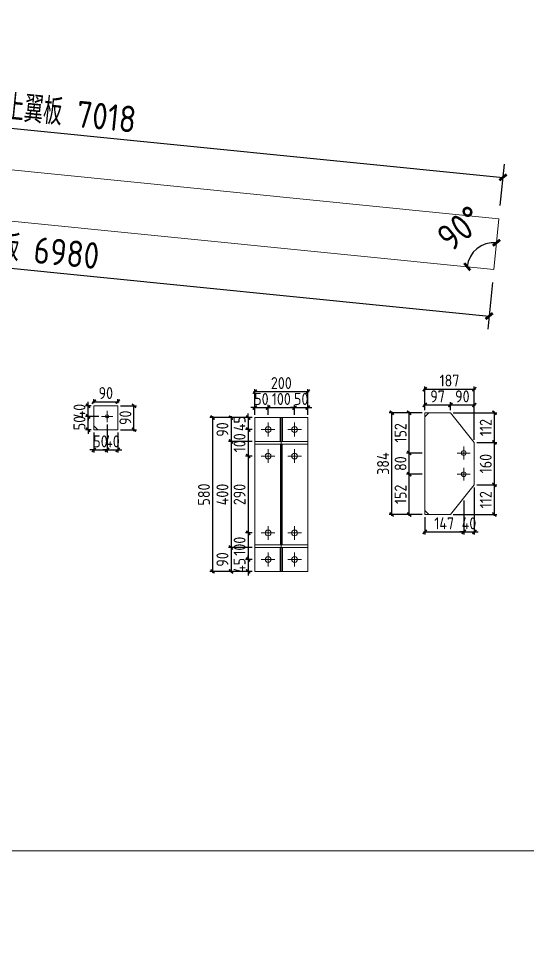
# Model space of a CAD drawing. Extents: x 485428 to 797698, y 56414 to 211814.
# Drawn here: x 723494 to 727328, y 101789 to 108889 of the extents above; entities that cross this region are included whole.
import ezdxf

# ---------------------------------------------------------------- set-up
doc = ezdxf.new("R2010")
doc.units = 0
doc.header["$LTSCALE"] = 1000
doc.header["$MEASUREMENT"] = 0
doc.styles.get("Standard").update_dxf_attribs({"font": 'gbenor.shx', "bigfont": 'gbcbig.shx'})
doc.dimstyles.get("Standard").update_dxf_attribs({"dimscale": 100, "dimtxt": 2, "dimasz": 0.4, "dimexe": 0.5, "dimexo": 1, "dimgap": 0.5, "dimtad": 1, "dimdec": 0, "dimzin": 0, "dimdsep": 46, "dimtxsty": 'Standard', "dimblk": 'ARCHTICK', "dimcen": 0.09, "dimadec": 0, "dimazin": 0, "dimtfac": 1, "dimtdec": 0, "dimtix": 1, "dimtmove": 2, "dimatfit": 3, "dimfxl": 1, "dimtolj": 1, "dimtzin": 0, "dimarcsym": 0})

# ---------------------------------------------------------------- blocks, each defined once
blk = doc.blocks.new('_ArchTick')
at = {"color": 0, "linetype": 'ByBlock', "const_width": 0.4}
blk.add_lwpolyline([(-0.5, -0.5), (0.5, 0.5)], dxfattribs=at)
blk = doc.blocks.new('*D1896')
at = {"color": 0, "lineweight": -2}
blk.add_arc((720093.6, 107697.9), 194.9, 354.28941, 84.28941, dxfattribs=at)
at = {"layer": 'Defpoints', "color": 0}
for p in [(720131.8, 108080), (720271.3, 107778), (720093.6, 107697.9), (720131.8, 107694), (727076.8, 106999.5)]:
    blk.add_point(p, dxfattribs=at)
at = {"color": 0, "lineweight": -2, "xscale": 50, "yscale": 50, "zscale": 50}
for p, rotation in [((720113, 107891.8), 174.2894068625042), ((720287.6, 107678.5), 264.2894068624992)]:
    blk.add_blockref('_ArchTick', p, dxfattribs=dict(at, rotation=rotation))
at = {"color": 0, "lineweight": 15, "insert": (720399.3, 107947.9), "char_height": 200, "attachment_point": 5, "rotation": 309.28941}
blk.add_mtext('\\A1;90°', dxfattribs=at)
blk = doc.blocks.new('*D1897')
at = {"color": 3, "lineweight": -2}
for p, q in [((720141.8, 108179.5), (720173, 108491.3)), ((720163, 108391.8), (727146.2, 107693.5)), ((727125, 107481.1), (727156.1, 107793))]:
    blk.add_line(p, q, dxfattribs=at)
at = {"layer": 'Defpoints', "color": 0}
for p in [(720131.8, 108080), (727146.2, 107693.5), (727115, 107381.6)]:
    blk.add_point(p, dxfattribs=at)
at = {"color": 3, "lineweight": -2, "xscale": 50, "yscale": 50, "zscale": 50}
for p, rotation in [((720163, 108391.8), 174.2894068625007), ((727146.2, 107693.5), 354.2894068625007)]:
    blk.add_blockref('_ArchTick', p, dxfattribs=dict(at, rotation=rotation))
at = {"color": 0, "lineweight": 15, "insert": (723670.2, 108198.5), "char_height": 200, "attachment_point": 5, "rotation": 354.28941}
blk.add_mtext('\\A1;腹板、上翼板 7018', dxfattribs=at)
blk = doc.blocks.new('*D1899')
at = {"color": 3, "lineweight": -2}
for p, q in [((720121.9, 107594.5), (720086.6, 107241.9)), ((720096.5, 107341.4), (727041.5, 106646.9)), ((727066.8, 106900), (727031.6, 106547.4))]:
    blk.add_line(p, q, dxfattribs=at)
at = {"layer": 'Defpoints', "color": 0}
for p in [(720131.8, 107694), (727076.8, 106999.5), (727041.5, 106646.9)]:
    blk.add_point(p, dxfattribs=at)
at = {"color": 3, "lineweight": -2, "xscale": 50, "yscale": 50, "zscale": 50}
for p, rotation in [((720096.5, 107341.4), 174.2894068624241), ((727041.5, 106646.9), 354.2894068624241)]:
    blk.add_blockref('_ArchTick', p, dxfattribs=dict(at, rotation=rotation))
at = {"color": 0, "lineweight": 15, "insert": (723584.6, 107150), "char_height": 200, "attachment_point": 5, "rotation": 354.28941}
blk.add_mtext('\\A1;下翼板 6980', dxfattribs=at)
blk = doc.blocks.new('*D1867')
at = {"color": 3, "lineweight": -2}
for p, q in [((724159.8, 105828.3), (724159.8, 105617.3)), ((724059.8, 105770.3), (724059.8, 105617.3)), ((724059.8, 105637.3), (724029.8, 105637.3)), ((724059.8, 105637.3), (724159.8, 105637.3)), ((724159.8, 105637.3), (724189.8, 105637.3))]:
    blk.add_line(p, q, dxfattribs=at)
at = {"layer": 'Defpoints', "color": 0}
for p in [(724159.8, 105848.3), (724059.8, 105790.3), (724159.8, 105637.3)]:
    blk.add_point(p, dxfattribs=at)
at = {"color": 3, "lineweight": -2, "xscale": 30, "yscale": 30, "zscale": 30}
blk.add_blockref('_ArchTick', (724059.8, 105637.3), dxfattribs=at)
at = {"color": 3, "lineweight": -2, "xscale": 30, "yscale": 30, "zscale": 30, "rotation": 180}
blk.add_blockref('_ArchTick', (724159.8, 105637.3), dxfattribs=at)
at = {"color": 0, "lineweight": 15, "insert": (724109.8, 105702.3), "char_height": 90, "attachment_point": 5}
blk.add_mtext('\\A1;50', dxfattribs=at)
blk = doc.blocks.new('*D1868')
at = {"color": 3, "lineweight": -2}
for p, q in [((724159.8, 105828.3), (724159.8, 105617.3)), ((724239.8, 105770.3), (724239.8, 105617.3)), ((724159.8, 105637.3), (724129.8, 105637.3)), ((724159.8, 105637.3), (724239.8, 105637.3)), ((724239.8, 105637.3), (724269.8, 105637.3))]:
    blk.add_line(p, q, dxfattribs=at)
at = {"layer": 'Defpoints', "color": 0}
for p in [(724159.8, 105848.3), (724239.8, 105790.3), (724239.8, 105637.3)]:
    blk.add_point(p, dxfattribs=at)
at = {"color": 3, "lineweight": -2, "xscale": 30, "yscale": 30, "zscale": 30}
blk.add_blockref('_ArchTick', (724159.8, 105637.3), dxfattribs=at)
at = {"color": 3, "lineweight": -2, "xscale": 30, "yscale": 30, "zscale": 30, "rotation": 180}
blk.add_blockref('_ArchTick', (724239.8, 105637.3), dxfattribs=at)
at = {"color": 0, "lineweight": 15, "insert": (724199.8, 105702.3), "char_height": 90, "attachment_point": 5}
blk.add_mtext('\\A1;40', dxfattribs=at)
blk = doc.blocks.new('*D1869')
at = {"color": 3, "lineweight": -2}
for p, q in [((724097.8, 105890.3), (723996, 105890.3)), ((724016, 105890.3), (724016, 105920.3)), ((724016, 105790.3), (724016, 105890.3)), ((724039.8, 105790.3), (723996, 105790.3)), ((724016, 105790.3), (724016, 105760.3))]:
    blk.add_line(p, q, dxfattribs=at)
at = {"layer": 'Defpoints', "color": 0}
for p in [(724016, 105890.3), (724117.8, 105890.3), (724059.8, 105790.3)]:
    blk.add_point(p, dxfattribs=at)
at = {"color": 3, "lineweight": -2, "xscale": 30, "yscale": 30, "zscale": 30}
for p, rotation in [((724016, 105890.3), 270), ((724016, 105790.3), 90)]:
    blk.add_blockref('_ArchTick', p, dxfattribs=dict(at, rotation=rotation))
at = {"color": 0, "lineweight": 15, "insert": (723951, 105840.3), "char_height": 90, "attachment_point": 5, "rotation": 90}
blk.add_mtext('\\A1;50', dxfattribs=at)
blk = doc.blocks.new('*D1870')
at = {"color": 3, "lineweight": -2}
for p, q in [((724039.8, 105970.3), (723996, 105970.3)), ((724016, 105970.3), (724016, 106000.3)), ((724016, 105890.3), (724016, 105970.3)), ((724097.8, 105890.3), (723996, 105890.3)), ((724016, 105890.3), (724016, 105860.3))]:
    blk.add_line(p, q, dxfattribs=at)
at = {"layer": 'Defpoints', "color": 0}
for p in [(724016, 105970.3), (724059.8, 105970.3), (724117.8, 105890.3)]:
    blk.add_point(p, dxfattribs=at)
at = {"color": 3, "lineweight": -2, "xscale": 30, "yscale": 30, "zscale": 30}
for p, rotation in [((724016, 105970.3), 270), ((724016, 105890.3), 90)]:
    blk.add_blockref('_ArchTick', p, dxfattribs=dict(at, rotation=rotation))
at = {"color": 0, "lineweight": 15, "insert": (723951, 105930.3), "char_height": 90, "attachment_point": 5, "rotation": 90}
blk.add_mtext('\\A1;40', dxfattribs=at)
blk = doc.blocks.new('*D1871')
at = {"color": 3, "lineweight": -2}
for p, q in [((724059.8, 105990.3), (724059.8, 106021.5)), ((724239.8, 105990.3), (724239.8, 106021.5)), ((724049.8, 106001.5), (724249.8, 106001.5))]:
    blk.add_line(p, q, dxfattribs=at)
at = {"layer": 'Defpoints', "color": 0}
for p in [(724059.8, 105970.3), (724239.8, 106001.5), (724239.8, 105970.3)]:
    blk.add_point(p, dxfattribs=at)
at = {"color": 3, "lineweight": -2, "xscale": 30, "yscale": 30, "zscale": 30, "rotation": 180}
blk.add_blockref('_ArchTick', (724059.8, 106001.5), dxfattribs=at)
at = {"color": 3, "lineweight": -2, "xscale": 30, "yscale": 30, "zscale": 30}
blk.add_blockref('_ArchTick', (724239.8, 106001.5), dxfattribs=at)
at = {"color": 0, "lineweight": 15, "insert": (724149.8, 106066.5), "char_height": 90, "attachment_point": 5}
blk.add_mtext('\\A1;90', dxfattribs=at)
blk = doc.blocks.new('*D1872')
at = {"color": 3, "lineweight": -2}
for p, q in [((724259.8, 105970.3), (724382.5, 105970.3)), ((724362.5, 105780.3), (724362.5, 105980.3)), ((724259.8, 105790.3), (724382.5, 105790.3))]:
    blk.add_line(p, q, dxfattribs=at)
at = {"layer": 'Defpoints', "color": 0}
for p in [(724239.8, 105970.3), (724362.5, 105970.3), (724239.8, 105790.3)]:
    blk.add_point(p, dxfattribs=at)
at = {"color": 3, "lineweight": -2, "xscale": 30, "yscale": 30, "zscale": 30}
for p, rotation in [((724362.5, 105970.3), 90), ((724362.5, 105790.3), 270)]:
    blk.add_blockref('_ArchTick', p, dxfattribs=dict(at, rotation=rotation))
at = {"color": 0, "lineweight": 15, "insert": (724297.5, 105880.3), "char_height": 90, "attachment_point": 5, "rotation": 90}
blk.add_mtext('\\A1;90', dxfattribs=at)
blk = doc.blocks.new('*D1873')
at = {"color": 3, "lineweight": -2}
for p, q in [((725273.9, 105956.9), (725243.9, 105956.9)), ((725273.9, 105901.4), (725273.9, 105976.9)), ((725273.9, 105956.9), (725373.9, 105956.9)), ((725373.9, 105901.4), (725373.9, 105976.9)), ((725373.9, 105956.9), (725403.9, 105956.9))]:
    blk.add_line(p, q, dxfattribs=at)
at = {"layer": 'Defpoints', "color": 0}
for p in [(725373.9, 105956.9), (725273.9, 105881.4), (725373.9, 105881.4)]:
    blk.add_point(p, dxfattribs=at)
at = {"color": 3, "lineweight": -2, "xscale": 30, "yscale": 30, "zscale": 30}
blk.add_blockref('_ArchTick', (725273.9, 105956.9), dxfattribs=at)
at = {"color": 3, "lineweight": -2, "xscale": 30, "yscale": 30, "zscale": 30, "rotation": 180}
blk.add_blockref('_ArchTick', (725373.9, 105956.9), dxfattribs=at)
at = {"color": 0, "lineweight": 15, "insert": (725323.9, 106021.9), "char_height": 90, "attachment_point": 5}
blk.add_mtext('\\A1;50', dxfattribs=at)
blk = doc.blocks.new('*D1839')
at = {"color": 3, "lineweight": -2}
for p, q in [((725363.9, 105956.9), (725583.9, 105956.9)), ((725373.9, 105901.4), (725373.9, 105976.9)), ((725573.9, 105901.4), (725573.9, 105976.9))]:
    blk.add_line(p, q, dxfattribs=at)
at = {"layer": 'Defpoints', "color": 0}
for p in [(725573.9, 105956.9), (725373.9, 105881.4), (725573.9, 105881.4)]:
    blk.add_point(p, dxfattribs=at)
at = {"color": 3, "lineweight": -2, "xscale": 30, "yscale": 30, "zscale": 30, "rotation": 180}
blk.add_blockref('_ArchTick', (725373.9, 105956.9), dxfattribs=at)
at = {"color": 3, "lineweight": -2, "xscale": 30, "yscale": 30, "zscale": 30}
blk.add_blockref('_ArchTick', (725573.9, 105956.9), dxfattribs=at)
at = {"color": 0, "lineweight": 15, "insert": (725473.9, 106021.9), "char_height": 90, "attachment_point": 5}
blk.add_mtext('\\A1;100', dxfattribs=at)
blk = doc.blocks.new('*D1874')
at = {"color": 3, "lineweight": -2}
for p, q in [((725573.9, 105956.9), (725543.9, 105956.9)), ((725573.9, 105901.4), (725573.9, 105976.9)), ((725573.9, 105956.9), (725673.9, 105956.9)), ((725673.9, 105901.4), (725673.9, 105976.9)), ((725673.9, 105956.9), (725703.9, 105956.9))]:
    blk.add_line(p, q, dxfattribs=at)
at = {"layer": 'Defpoints', "color": 0}
for p in [(725673.9, 105956.9), (725573.9, 105881.4), (725673.9, 105881.4)]:
    blk.add_point(p, dxfattribs=at)
at = {"color": 3, "lineweight": -2, "xscale": 30, "yscale": 30, "zscale": 30}
blk.add_blockref('_ArchTick', (725573.9, 105956.9), dxfattribs=at)
at = {"color": 3, "lineweight": -2, "xscale": 30, "yscale": 30, "zscale": 30, "rotation": 180}
blk.add_blockref('_ArchTick', (725673.9, 105956.9), dxfattribs=at)
at = {"color": 0, "lineweight": 15, "insert": (725623.9, 106021.9), "char_height": 90, "attachment_point": 5}
blk.add_mtext('\\A1;50', dxfattribs=at)
blk = doc.blocks.new('*D1840')
at = {"color": 3, "lineweight": -2}
for p, q in [((725253.9, 105881.4), (725204, 105881.4)), ((725224, 105881.4), (725224, 105911.4)), ((725224, 105881.4), (725224, 105791.4)), ((725253.9, 105791.4), (725204, 105791.4)), ((725224, 105791.4), (725224, 105761.4))]:
    blk.add_line(p, q, dxfattribs=at)
at = {"layer": 'Defpoints', "color": 0}
for p in [(725273.9, 105881.4), (725224, 105791.4), (725273.9, 105791.4)]:
    blk.add_point(p, dxfattribs=at)
at = {"color": 3, "lineweight": -2, "xscale": 30, "yscale": 30, "zscale": 30}
for p, rotation in [((725224, 105881.4), 270), ((725224, 105791.4), 90)]:
    blk.add_blockref('_ArchTick', p, dxfattribs=dict(at, rotation=rotation))
at = {"color": 0, "lineweight": 15, "insert": (725159, 105836.4), "char_height": 90, "attachment_point": 5, "rotation": 90}
blk.add_mtext('\\A1;45', dxfattribs=at)
blk = doc.blocks.new('*D1841')
at = {"color": 3, "lineweight": -2}
for p, q in [((725224, 105801.4), (725224, 105581.4)), ((725253.9, 105791.4), (725204, 105791.4)), ((725253.9, 105591.4), (725204, 105591.4))]:
    blk.add_line(p, q, dxfattribs=at)
at = {"layer": 'Defpoints', "color": 0}
for p in [(725273.9, 105791.4), (725224, 105591.4), (725273.9, 105591.4)]:
    blk.add_point(p, dxfattribs=at)
at = {"color": 3, "lineweight": -2, "xscale": 30, "yscale": 30, "zscale": 30}
for p, rotation in [((725224, 105791.4), 90), ((725224, 105591.4), 270)]:
    blk.add_blockref('_ArchTick', p, dxfattribs=dict(at, rotation=rotation))
at = {"color": 0, "lineweight": 15, "insert": (725159, 105691.4), "char_height": 90, "attachment_point": 5, "rotation": 90}
blk.add_mtext('\\A1;100', dxfattribs=at)
blk = doc.blocks.new('*D1842')
at = {"color": 3, "lineweight": -2}
for p, q in [((725253.9, 105591.4), (725204, 105591.4)), ((725224, 105601.4), (725224, 105001.4)), ((725253.9, 105011.4), (725204, 105011.4))]:
    blk.add_line(p, q, dxfattribs=at)
at = {"layer": 'Defpoints', "color": 0}
for p in [(725273.9, 105591.4), (725224, 105011.4), (725273.9, 105011.4)]:
    blk.add_point(p, dxfattribs=at)
at = {"color": 3, "lineweight": -2, "xscale": 30, "yscale": 30, "zscale": 30}
for p, rotation in [((725224, 105591.4), 90), ((725224, 105011.4), 270)]:
    blk.add_blockref('_ArchTick', p, dxfattribs=dict(at, rotation=rotation))
at = {"color": 0, "lineweight": 15, "insert": (725159, 105301.4), "char_height": 90, "attachment_point": 5, "rotation": 90}
blk.add_mtext('\\A1;290', dxfattribs=at)
blk = doc.blocks.new('*D1843')
at = {"color": 3, "lineweight": -2}
for p, q in [((725224, 105021.4), (725224, 104801.4)), ((725253.9, 105011.4), (725204, 105011.4)), ((725253.9, 104811.4), (725204, 104811.4))]:
    blk.add_line(p, q, dxfattribs=at)
at = {"layer": 'Defpoints', "color": 0}
for p in [(725273.9, 105011.4), (725224, 104811.4), (725273.9, 104811.4)]:
    blk.add_point(p, dxfattribs=at)
at = {"color": 3, "lineweight": -2, "xscale": 30, "yscale": 30, "zscale": 30}
for p, rotation in [((725224, 105011.4), 90), ((725224, 104811.4), 270)]:
    blk.add_blockref('_ArchTick', p, dxfattribs=dict(at, rotation=rotation))
at = {"color": 0, "lineweight": 15, "insert": (725159, 104911.4), "char_height": 90, "attachment_point": 5, "rotation": 90}
blk.add_mtext('\\A1;100', dxfattribs=at)
blk = doc.blocks.new('*D1844')
at = {"color": 3, "lineweight": -2}
for p, q in [((725253.9, 104811.4), (725204, 104811.4)), ((725224, 104811.4), (725224, 104841.4)), ((725224, 104811.4), (725224, 104721.4)), ((725253.9, 104721.4), (725204, 104721.4)), ((725224, 104721.4), (725224, 104691.4))]:
    blk.add_line(p, q, dxfattribs=at)
at = {"layer": 'Defpoints', "color": 0}
for p in [(725273.9, 104811.4), (725224, 104721.4), (725273.9, 104721.4)]:
    blk.add_point(p, dxfattribs=at)
at = {"color": 3, "lineweight": -2, "xscale": 30, "yscale": 30, "zscale": 30}
for p, rotation in [((725224, 104811.4), 270), ((725224, 104721.4), 90)]:
    blk.add_blockref('_ArchTick', p, dxfattribs=dict(at, rotation=rotation))
at = {"color": 0, "lineweight": 15, "insert": (725159, 104766.4), "char_height": 90, "attachment_point": 5, "rotation": 90}
blk.add_mtext('\\A1;45', dxfattribs=at)
blk = doc.blocks.new('*D1875')
at = {"color": 3, "lineweight": -2}
for p, q in [((725253.9, 105881.4), (725074.5, 105881.4)), ((725094.5, 105891.4), (725094.5, 105691.4)), ((725253.9, 105701.4), (725074.5, 105701.4))]:
    blk.add_line(p, q, dxfattribs=at)
at = {"layer": 'Defpoints', "color": 0}
for p in [(725273.9, 105881.4), (725094.5, 105701.4), (725273.9, 105701.4)]:
    blk.add_point(p, dxfattribs=at)
at = {"color": 3, "lineweight": -2, "xscale": 30, "yscale": 30, "zscale": 30}
for p, rotation in [((725094.5, 105881.4), 90), ((725094.5, 105701.4), 270)]:
    blk.add_blockref('_ArchTick', p, dxfattribs=dict(at, rotation=rotation))
at = {"color": 0, "lineweight": 15, "insert": (725029.5, 105791.4), "char_height": 90, "attachment_point": 5, "rotation": 90}
blk.add_mtext('\\A1;90', dxfattribs=at)
blk = doc.blocks.new('*D1876')
at = {"color": 3, "lineweight": -2}
for p, q in [((725253.9, 105701.4), (725074.5, 105701.4)), ((725094.5, 105711.4), (725094.5, 104891.4)), ((725253.9, 104901.4), (725074.5, 104901.4))]:
    blk.add_line(p, q, dxfattribs=at)
at = {"layer": 'Defpoints', "color": 0}
for p in [(725273.9, 105701.4), (725094.5, 104901.4), (725273.9, 104901.4)]:
    blk.add_point(p, dxfattribs=at)
at = {"color": 3, "lineweight": -2, "xscale": 30, "yscale": 30, "zscale": 30}
for p, rotation in [((725094.5, 105701.4), 90), ((725094.5, 104901.4), 270)]:
    blk.add_blockref('_ArchTick', p, dxfattribs=dict(at, rotation=rotation))
at = {"color": 0, "lineweight": 15, "insert": (725029.5, 105301.4), "char_height": 90, "attachment_point": 5, "rotation": 90}
blk.add_mtext('\\A1;400', dxfattribs=at)
blk = doc.blocks.new('*D1877')
at = {"color": 3, "lineweight": -2}
for p, q in [((725253.9, 104901.4), (725074.5, 104901.4)), ((725094.5, 104911.4), (725094.5, 104711.4)), ((725253.9, 104721.4), (725074.5, 104721.4))]:
    blk.add_line(p, q, dxfattribs=at)
at = {"layer": 'Defpoints', "color": 0}
for p in [(725273.9, 104901.4), (725094.5, 104721.4), (725273.9, 104721.4)]:
    blk.add_point(p, dxfattribs=at)
at = {"color": 3, "lineweight": -2, "xscale": 30, "yscale": 30, "zscale": 30}
for p, rotation in [((725094.5, 104901.4), 90), ((725094.5, 104721.4), 270)]:
    blk.add_blockref('_ArchTick', p, dxfattribs=dict(at, rotation=rotation))
at = {"color": 0, "lineweight": 15, "insert": (725029.5, 104811.4), "char_height": 90, "attachment_point": 5, "rotation": 90}
blk.add_mtext('\\A1;90', dxfattribs=at)
blk = doc.blocks.new('*D1878')
at = {"color": 3, "lineweight": -2}
for p, q in [((725253.9, 105881.4), (724935.3, 105881.4)), ((724955.3, 105891.4), (724955.3, 104711.4)), ((725253.9, 104721.4), (724935.3, 104721.4))]:
    blk.add_line(p, q, dxfattribs=at)
at = {"layer": 'Defpoints', "color": 0}
for p in [(725273.9, 105881.4), (724955.3, 104721.4), (725273.9, 104721.4)]:
    blk.add_point(p, dxfattribs=at)
at = {"color": 3, "lineweight": -2, "xscale": 30, "yscale": 30, "zscale": 30}
for p, rotation in [((724955.3, 105881.4), 90), ((724955.3, 104721.4), 270)]:
    blk.add_blockref('_ArchTick', p, dxfattribs=dict(at, rotation=rotation))
at = {"color": 0, "lineweight": 15, "insert": (724890.3, 105301.4), "char_height": 90, "attachment_point": 5, "rotation": 90}
blk.add_mtext('\\A1;580', dxfattribs=at)
blk = doc.blocks.new('*D1879')
at = {"color": 3, "lineweight": -2}
for p, q in [((725273.9, 105901.4), (725273.9, 106097)), ((725673.9, 105901.4), (725673.9, 106097)), ((725683.9, 106077), (725263.9, 106077))]:
    blk.add_line(p, q, dxfattribs=at)
at = {"layer": 'Defpoints', "color": 0}
for p in [(725273.9, 106077), (725273.9, 105881.4), (725673.9, 105881.4)]:
    blk.add_point(p, dxfattribs=at)
at = {"color": 3, "lineweight": -2, "xscale": 30, "yscale": 30, "zscale": 30, "rotation": 180}
blk.add_blockref('_ArchTick', (725273.9, 106077), dxfattribs=at)
at = {"color": 3, "lineweight": -2, "xscale": 30, "yscale": 30, "zscale": 30}
blk.add_blockref('_ArchTick', (725673.9, 106077), dxfattribs=at)
at = {"color": 0, "lineweight": 15, "insert": (725473.9, 106142), "char_height": 90, "attachment_point": 5}
blk.add_mtext('\\A1;200', dxfattribs=at)
blk = doc.blocks.new('*D1880')
at = {"color": 3, "lineweight": -2}
for p, q in [((726535.5, 105454.4), (726418.2, 105454.4)), ((726438.2, 105140.4), (726438.2, 105464.4)), ((726535.5, 105150.4), (726418.2, 105150.4))]:
    blk.add_line(p, q, dxfattribs=at)
at = {"layer": 'Defpoints', "color": 0}
for p in [(726438.2, 105454.4), (726555.5, 105454.4), (726555.5, 105150.4)]:
    blk.add_point(p, dxfattribs=at)
at = {"color": 3, "lineweight": -2, "xscale": 30, "yscale": 30, "zscale": 30}
for p, rotation in [((726438.2, 105454.4), 90), ((726438.2, 105150.4), 270)]:
    blk.add_blockref('_ArchTick', p, dxfattribs=dict(at, rotation=rotation))
at = {"color": 0, "lineweight": 15, "insert": (726373.2, 105302.4), "char_height": 90, "attachment_point": 5, "rotation": 90}
blk.add_mtext('\\A1;152', dxfattribs=at)
blk = doc.blocks.new('*D1845')
at = {"color": 3, "lineweight": -2}
for p, q in [((726535.5, 105614.4), (726418.2, 105614.4)), ((726438.2, 105444.4), (726438.2, 105624.4)), ((726535.5, 105454.4), (726418.2, 105454.4))]:
    blk.add_line(p, q, dxfattribs=at)
at = {"layer": 'Defpoints', "color": 0}
for p in [(726438.2, 105614.4), (726555.5, 105614.4), (726555.5, 105454.4)]:
    blk.add_point(p, dxfattribs=at)
at = {"color": 3, "lineweight": -2, "xscale": 30, "yscale": 30, "zscale": 30}
for p, rotation in [((726438.2, 105614.4), 90), ((726438.2, 105454.4), 270)]:
    blk.add_blockref('_ArchTick', p, dxfattribs=dict(at, rotation=rotation))
at = {"color": 0, "lineweight": 15, "insert": (726373.2, 105534.4), "char_height": 90, "attachment_point": 5, "rotation": 90}
blk.add_mtext('\\A1;80', dxfattribs=at)
blk = doc.blocks.new('*D1881')
at = {"color": 3, "lineweight": -2}
for p, q in [((726535.5, 105918.4), (726418.2, 105918.4)), ((726438.2, 105604.4), (726438.2, 105928.4)), ((726535.5, 105614.4), (726418.2, 105614.4))]:
    blk.add_line(p, q, dxfattribs=at)
at = {"layer": 'Defpoints', "color": 0}
for p in [(726438.2, 105918.4), (726555.5, 105918.4), (726555.5, 105614.4)]:
    blk.add_point(p, dxfattribs=at)
at = {"color": 3, "lineweight": -2, "xscale": 30, "yscale": 30, "zscale": 30}
for p, rotation in [((726438.2, 105918.4), 90), ((726438.2, 105614.4), 270)]:
    blk.add_blockref('_ArchTick', p, dxfattribs=dict(at, rotation=rotation))
at = {"color": 0, "lineweight": 15, "insert": (726373.2, 105766.4), "char_height": 90, "attachment_point": 5, "rotation": 90}
blk.add_mtext('\\A1;152', dxfattribs=at)
blk = doc.blocks.new('*D1882')
at = {"color": 3, "lineweight": -2}
for p, q in [((726545.5, 105976.8), (726759.5, 105976.8)), ((726555.5, 105938.4), (726555.5, 105996.8)), ((726749.5, 105938.4), (726749.5, 105996.8))]:
    blk.add_line(p, q, dxfattribs=at)
at = {"layer": 'Defpoints', "color": 0}
for p in [(726749.5, 105976.8), (726555.5, 105918.4), (726749.5, 105918.4)]:
    blk.add_point(p, dxfattribs=at)
at = {"color": 3, "lineweight": -2, "xscale": 30, "yscale": 30, "zscale": 30, "rotation": 180}
blk.add_blockref('_ArchTick', (726555.5, 105976.8), dxfattribs=at)
at = {"color": 3, "lineweight": -2, "xscale": 30, "yscale": 30, "zscale": 30}
blk.add_blockref('_ArchTick', (726749.5, 105976.8), dxfattribs=at)
at = {"color": 0, "lineweight": 15, "insert": (726652.5, 106041.8), "char_height": 90, "attachment_point": 5}
blk.add_mtext('\\A1;97', dxfattribs=at)
blk = doc.blocks.new('*D1883')
at = {"color": 3, "lineweight": -2}
for p, q in [((726739.5, 105976.8), (726939.5, 105976.8)), ((726749.5, 105938.4), (726749.5, 105996.8)), ((726929.5, 105714.4), (726929.5, 105996.8))]:
    blk.add_line(p, q, dxfattribs=at)
at = {"layer": 'Defpoints', "color": 0}
for p in [(726929.5, 105976.8), (726749.5, 105918.4), (726929.5, 105694.4)]:
    blk.add_point(p, dxfattribs=at)
at = {"color": 3, "lineweight": -2, "xscale": 30, "yscale": 30, "zscale": 30, "rotation": 180}
blk.add_blockref('_ArchTick', (726749.5, 105976.8), dxfattribs=at)
at = {"color": 3, "lineweight": -2, "xscale": 30, "yscale": 30, "zscale": 30}
blk.add_blockref('_ArchTick', (726929.5, 105976.8), dxfattribs=at)
at = {"color": 0, "lineweight": 15, "insert": (726839.5, 106041.8), "char_height": 90, "attachment_point": 5}
blk.add_mtext('\\A1;90', dxfattribs=at)
blk = doc.blocks.new('*D1846')
at = {"color": 3, "lineweight": -2}
for p, q in [((726849.6, 105255), (726849.6, 104999.2)), ((726555.5, 105130.4), (726555.5, 104999.2)), ((726545.5, 105019.2), (726859.6, 105019.2))]:
    blk.add_line(p, q, dxfattribs=at)
at = {"layer": 'Defpoints', "color": 0}
for p in [(726849.6, 105275), (726555.5, 105150.4), (726849.6, 105019.2)]:
    blk.add_point(p, dxfattribs=at)
at = {"color": 3, "lineweight": -2, "xscale": 30, "yscale": 30, "zscale": 30, "rotation": 180}
blk.add_blockref('_ArchTick', (726555.5, 105019.2), dxfattribs=at)
at = {"color": 3, "lineweight": -2, "xscale": 30, "yscale": 30, "zscale": 30}
blk.add_blockref('_ArchTick', (726849.6, 105019.2), dxfattribs=at)
at = {"color": 0, "lineweight": 15, "insert": (726702.5, 105084.2), "char_height": 90, "attachment_point": 5}
blk.add_mtext('\\A1;147', dxfattribs=at)
blk = doc.blocks.new('*D1884')
at = {"color": 3, "lineweight": -2}
for p, q in [((726929.5, 105354.4), (726929.5, 104999.2)), ((726849.6, 105255), (726849.6, 104999.2)), ((726849.6, 105019.2), (726819.6, 105019.2)), ((726849.6, 105019.2), (726929.5, 105019.2)), ((726929.5, 105019.2), (726959.5, 105019.2))]:
    blk.add_line(p, q, dxfattribs=at)
at = {"layer": 'Defpoints', "color": 0}
for p in [(726929.5, 105374.4), (726849.6, 105275), (726929.5, 105019.2)]:
    blk.add_point(p, dxfattribs=at)
at = {"color": 3, "lineweight": -2, "xscale": 30, "yscale": 30, "zscale": 30}
blk.add_blockref('_ArchTick', (726849.6, 105019.2), dxfattribs=at)
at = {"color": 3, "lineweight": -2, "xscale": 30, "yscale": 30, "zscale": 30, "rotation": 180}
blk.add_blockref('_ArchTick', (726929.5, 105019.2), dxfattribs=at)
at = {"color": 0, "lineweight": 15, "insert": (726889.5, 105084.2), "char_height": 90, "attachment_point": 5}
blk.add_mtext('\\A1;40', dxfattribs=at)
blk = doc.blocks.new('*D1885')
at = {"color": 3, "lineweight": -2}
for p, q in [((726545.5, 106096), (726939.5, 106096)), ((726555.5, 105938.4), (726555.5, 106116)), ((726929.5, 105714.4), (726929.5, 106116))]:
    blk.add_line(p, q, dxfattribs=at)
at = {"layer": 'Defpoints', "color": 0}
for p in [(726929.5, 106096), (726555.5, 105918.4), (726929.5, 105694.4)]:
    blk.add_point(p, dxfattribs=at)
at = {"color": 3, "lineweight": -2, "xscale": 30, "yscale": 30, "zscale": 30, "rotation": 180}
blk.add_blockref('_ArchTick', (726555.5, 106096), dxfattribs=at)
at = {"color": 3, "lineweight": -2, "xscale": 30, "yscale": 30, "zscale": 30}
blk.add_blockref('_ArchTick', (726929.5, 106096), dxfattribs=at)
at = {"color": 0, "lineweight": 15, "insert": (726742.5, 106161), "char_height": 90, "attachment_point": 5}
blk.add_mtext('\\A1;187', dxfattribs=at)
blk = doc.blocks.new('*D1886')
at = {"color": 3, "lineweight": -2}
for p, q in [((726535.5, 105918.4), (726286.4, 105918.4)), ((726306.4, 105140.4), (726306.4, 105928.4)), ((726535.5, 105150.4), (726286.4, 105150.4))]:
    blk.add_line(p, q, dxfattribs=at)
at = {"layer": 'Defpoints', "color": 0}
for p in [(726306.4, 105918.4), (726555.5, 105918.4), (726555.5, 105150.4)]:
    blk.add_point(p, dxfattribs=at)
at = {"color": 3, "lineweight": -2, "xscale": 30, "yscale": 30, "zscale": 30}
for p, rotation in [((726306.4, 105918.4), 90), ((726306.4, 105150.4), 270)]:
    blk.add_blockref('_ArchTick', p, dxfattribs=dict(at, rotation=rotation))
at = {"color": 0, "lineweight": 15, "insert": (726241.4, 105534.4), "char_height": 90, "attachment_point": 5, "rotation": 90}
blk.add_mtext('\\A1;384', dxfattribs=at)
blk = doc.blocks.new('*D1887')
at = {"color": 3, "lineweight": -2}
for p, q in [((726949.5, 105374.4), (727100.7, 105374.4)), ((727080.7, 105140.4), (727080.7, 105384.4)), ((726769.5, 105150.4), (727100.7, 105150.4))]:
    blk.add_line(p, q, dxfattribs=at)
at = {"layer": 'Defpoints', "color": 0}
for p in [(726929.5, 105374.4), (727080.7, 105374.4), (726749.5, 105150.4)]:
    blk.add_point(p, dxfattribs=at)
at = {"color": 3, "lineweight": -2, "xscale": 30, "yscale": 30, "zscale": 30}
for p, rotation in [((727080.7, 105374.4), 90), ((727080.7, 105150.4), 270)]:
    blk.add_blockref('_ArchTick', p, dxfattribs=dict(at, rotation=rotation))
at = {"color": 0, "lineweight": 15, "insert": (727015.7, 105262.4), "char_height": 90, "attachment_point": 5, "rotation": 90}
blk.add_mtext('\\A1;112', dxfattribs=at)
blk = doc.blocks.new('*D1888')
at = {"color": 3, "lineweight": -2}
for p, q in [((726949.5, 105694.4), (727100.7, 105694.4)), ((727080.7, 105364.4), (727080.7, 105704.4)), ((726949.5, 105374.4), (727100.7, 105374.4))]:
    blk.add_line(p, q, dxfattribs=at)
at = {"layer": 'Defpoints', "color": 0}
for p in [(726929.5, 105694.4), (727080.7, 105694.4), (726929.5, 105374.4)]:
    blk.add_point(p, dxfattribs=at)
at = {"color": 3, "lineweight": -2, "xscale": 30, "yscale": 30, "zscale": 30}
for p, rotation in [((727080.7, 105694.4), 90), ((727080.7, 105374.4), 270)]:
    blk.add_blockref('_ArchTick', p, dxfattribs=dict(at, rotation=rotation))
at = {"color": 0, "lineweight": 15, "insert": (727015.7, 105534.4), "char_height": 90, "attachment_point": 5, "rotation": 90}
blk.add_mtext('\\A1;160', dxfattribs=at)
blk = doc.blocks.new('*D1847')
at = {"color": 3, "lineweight": -2}
for p, q in [((726769.5, 105918.4), (727100.7, 105918.4)), ((727080.7, 105684.4), (727080.7, 105928.4)), ((726949.5, 105694.4), (727100.7, 105694.4))]:
    blk.add_line(p, q, dxfattribs=at)
at = {"layer": 'Defpoints', "color": 0}
for p in [(726749.5, 105918.4), (727080.7, 105918.4), (726929.5, 105694.4)]:
    blk.add_point(p, dxfattribs=at)
at = {"color": 3, "lineweight": -2, "xscale": 30, "yscale": 30, "zscale": 30}
for p, rotation in [((727080.7, 105918.4), 90), ((727080.7, 105694.4), 270)]:
    blk.add_blockref('_ArchTick', p, dxfattribs=dict(at, rotation=rotation))
at = {"color": 0, "lineweight": 15, "insert": (727015.7, 105806.4), "char_height": 90, "attachment_point": 5, "rotation": 90}
blk.add_mtext('\\A1;112', dxfattribs=at)
blk = doc.blocks.new('*D3263')
at = {"color": 0, "lineweight": -2}
blk.add_arc((727076.8, 106999.5), 201.6, 84.28941, 174.28941, dxfattribs=at)
at = {"layer": 'Defpoints', "color": 0}
for p in [(720131.8, 107694), (727115, 107381.6), (726993.9, 107183.3), (727076.8, 106999.5), (727076.8, 106999.5)]:
    blk.add_point(p, dxfattribs=at)
at = {"color": 0, "lineweight": -2, "xscale": 50, "yscale": 50, "zscale": 50}
for p, rotation in [((727096.9, 107200.2), 354.2894068624908), ((726876.2, 107019.6), 264.2894068624993)]:
    blk.add_blockref('_ArchTick', p, dxfattribs=dict(at, rotation=rotation))
at = {"color": 0, "lineweight": 15, "insert": (726822.5, 107310.4), "char_height": 200, "attachment_point": 5, "rotation": 39.28941}
blk.add_mtext('\\A1;90°', dxfattribs=at)

msp = doc.modelspace()

# ---------------------------------------------------------------- linework, layer by layer
at = {"lineweight": 15}
for p, q in [((720131.8, 108080), (727115, 107381.6)), ((720131.8, 107694), (727076.8, 106999.5)), ((727076.8, 106999.5), (727115, 107381.6)), ((724059.8, 105970.3), (724059.8, 105790.3)), ((724239.8, 105970.3), (724059.8, 105970.3)), ((724239.8, 105790.3), (724239.8, 105970.3)), ((724201.8, 105890.3), (724117.8, 105890.3)), ((724159.8, 105848.3), (724159.8, 105932.3)), ((725273.9, 105881.4), (725273.9, 104721.4)), ((725673.9, 105881.4), (725273.9, 105881.4)), ((725673.9, 104721.4), (725673.9, 105881.4)), ((726555.5, 105918.4), (726555.5, 105150.4)), ((726555.5, 105918.4), (726749.5, 105918.4)), ((726585.5, 105918.4), (726555.5, 105888.4)), ((726749.5, 105918.4), (726929.5, 105694.4)), ((724059.8, 105820.3), (724089.8, 105790.3)), ((725373.9, 105739.4), (725373.9, 105843.4)), ((725573.9, 105739.4), (725573.9, 105843.4)), ((724059.8, 105790.3), (724239.8, 105790.3)), ((725425.9, 105791.4), (725321.9, 105791.4)), ((725625.9, 105791.4), (725521.9, 105791.4)), ((726849.5, 105566.4), (726849.5, 105662.4)), ((726929.5, 105374.4), (726929.5, 105694.4)), ((725425.9, 105591.4), (725321.9, 105591.4)), ((725373.9, 105539.4), (725373.9, 105643.4)), ((725625.9, 105591.4), (725521.9, 105591.4)), ((725573.9, 105539.4), (725573.9, 105643.4)), ((726897.5, 105614.4), (726801.5, 105614.4)), ((725673.9, 105461.4), (725673.9, 105141.4)), ((726897.5, 105454.4), (726801.5, 105454.4)), ((726849.5, 105406.4), (726849.5, 105502.4)), ((726929.5, 105374.4), (726749.5, 105150.4)), ((726555.5, 105180.4), (726585.5, 105150.4)), ((726555.5, 105150.4), (726749.5, 105150.4)), ((725373.9, 104959.4), (725373.9, 105063.4)), ((725573.9, 104959.4), (725573.9, 105063.4)), ((725425.9, 105011.4), (725321.9, 105011.4)), ((725625.9, 105011.4), (725521.9, 105011.4)), ((725425.9, 104811.4), (725321.9, 104811.4)), ((725373.9, 104759.4), (725373.9, 104863.4)), ((725625.9, 104811.4), (725521.9, 104811.4)), ((725573.9, 104759.4), (725573.9, 104863.4)), ((725273.9, 104721.4), (725673.9, 104721.4))]:
    msp.add_line(p, q, dxfattribs=at)
at = {"color": 2, "lineweight": 15}
for p, q in [((725463.9, 105701.4), (725463.9, 105881.4)), ((725483.9, 105701.4), (725483.9, 105881.4)), ((725463.9, 104721.4), (725463.9, 104901.4)), ((725483.9, 104721.4), (725483.9, 104901.4))]:
    msp.add_line(p, q, dxfattribs=at)
at = {"color": 1, "lineweight": 15}
msp.add_line((725473.9, 105881.4), (725473.9, 104721.4), dxfattribs=at)
at = {"color": 4, "lineweight": 15}
for p, q in [((725473.9, 105701.4), (725273.9, 105701.4)), ((725273.9, 105701.4), (725273.9, 105681.4)), ((725273.9, 105681.4), (725673.9, 105681.4)), ((725467.9, 105681.4), (725467.9, 104921.4)), ((725673.9, 105701.4), (725473.9, 105701.4)), ((725479.9, 105681.4), (725479.9, 104921.4)), ((725673.9, 105681.4), (725673.9, 105701.4)), ((725673.9, 104921.4), (725273.9, 104921.4)), ((725273.9, 104921.4), (725273.9, 104901.4)), ((725273.9, 104901.4), (725473.9, 104901.4)), ((725473.9, 104901.4), (725673.9, 104901.4)), ((725673.9, 104901.4), (725673.9, 104921.4))]:
    msp.add_line(p, q, dxfattribs=at)
at = {"lineweight": 15}
for points in [[(718888.1, 113114.2), (733738.1, 113114.2), (733738.1, 102614.2), (718888.1, 102614.2)], [(718888.1, 102614.2), (733738.1, 102614.2), (733738.1, 92114.2), (718888.1, 92114.2)]]:
    msp.add_lwpolyline(points, close=True, dxfattribs=at)
for centre, radius in [((724159.8, 105890.3), 12), ((725373.9, 105791.4), 22), ((725573.9, 105791.4), 22), ((725373.9, 105591.4), 22), ((725573.9, 105591.4), 22), ((726849.5, 105614.4), 18), ((726849.5, 105454.4), 18), ((725373.9, 105011.4), 22), ((725573.9, 105011.4), 22), ((725373.9, 104811.4), 22), ((725573.9, 104811.4), 22)]:
    msp.add_circle(centre, radius, dxfattribs=at)

# ---------------------------------------------------------------- dimensions: what is measured, and where the dimension line sits
dim = msp.add_aligned_dim(p1=(720131.8, 108080), p2=(727115, 107381.6), distance=313.4, text='腹板、上翼板 7018', dimstyle='Standard', override={"dimtxt": 2, "dimasz": 0.5, "dimexe": 1, "dimexo": 1, "dimclrd": 3, "dimclre": 3}, dxfattribs=at)
dim.commit()
dim.dimension.update_dxf_attribs({"geometry": '*D1897', "text_midpoint": (723670.2, 108198.5)})
at = {"color": 1, "lineweight": 15}
for base, line2, picture, middle in [((720271.3, 107778), ((720131.8, 108080), (720093.6, 107697.9)), '*D1896', (720399.3, 107947.9)), ((726993.9, 107183.3), ((727076.8, 106999.5), (727115, 107381.6)), '*D3263', (726822.5, 107310.4))]:
    dim = msp.add_angular_dim_2l(base=base, line1=((720131.8, 107694), (727076.8, 106999.5)), line2=line2, dimstyle='Standard', override={"dimtxt": 2, "dimasz": 0.5, "dimgap": 1}, dxfattribs=at)
    dim.commit()
    dim.dimension.update_dxf_attribs({"geometry": picture, "text_midpoint": middle})
at = {"lineweight": 15}
dim = msp.add_linear_dim(base=(727041.5, 106646.9), p1=(720131.8, 107694), p2=(727076.8, 106999.5), angle=174.28941, text='下翼板 6980', dimstyle='Standard', override={"dimtxt": 2, "dimasz": 0.5, "dimexe": 1, "dimexo": 1, "dimclrd": 3, "dimclre": 3}, dxfattribs=at)
dim.commit()
dim.dimension.update_dxf_attribs({"geometry": '*D1899', "text_midpoint": (723584.6, 107150)})
for p1, p2, distance, picture, middle in [((725673.9, 105881.4), (725273.9, 105881.4), -195.6, '*D1879', (725473.9, 106142)), ((724059.8, 105970.3), (724239.8, 105970.3), 31.2, '*D1871', (724149.8, 106066.5)), ((724239.8, 105790.3), (724239.8, 105970.3), -122.6, '*D1872', (724297.5, 105880.3)), ((726555.5, 105150.4), (726555.5, 105918.4), 249.1, '*D1886', (726241.4, 105534.4)), ((725273.9, 105881.4), (725273.9, 104721.4), -318.6, '*D1878', (724890.3, 105301.4))]:
    dim = msp.add_aligned_dim(p1=p1, p2=p2, distance=distance, dimstyle='Standard', override={"dimtxt": 0.9, "dimasz": 0.3, "dimexe": 0.2, "dimexo": 0.2, "dimgap": 0.2, "dimlfac": 0.5, "dimdle": 0.1, "dimclrd": 3, "dimclre": 3}, dxfattribs=at)
    dim.commit()
    dim.dimension.update_dxf_attribs({"geometry": picture, "text_midpoint": middle})
for base, p1, p2, picture, middle in [((726929.5, 106096), (726555.5, 105918.4), (726929.5, 105694.4), '*D1885', (726742.5, 106161)), ((725373.9, 105956.9), (725273.9, 105881.4), (725373.9, 105881.4), '*D1873', (725323.9, 106021.9)), ((725573.9, 105956.9), (725373.9, 105881.4), (725573.9, 105881.4), '*D1839', (725473.9, 106021.9)), ((725673.9, 105956.9), (725573.9, 105881.4), (725673.9, 105881.4), '*D1874', (725623.9, 106021.9)), ((726749.5, 105976.8), (726555.5, 105918.4), (726749.5, 105918.4), '*D1882', (726652.5, 106041.8)), ((726929.5, 105976.8), (726749.5, 105918.4), (726929.5, 105694.4), '*D1883', (726839.5, 106041.8)), ((724159.8, 105637.3), (724059.8, 105790.3), (724159.8, 105848.3), '*D1867', (724109.8, 105702.3)), ((724239.8, 105637.3), (724159.8, 105848.3), (724239.8, 105790.3), '*D1868', (724199.8, 105702.3)), ((726929.5, 105019.2), (726849.6, 105275), (726929.5, 105374.4), '*D1884', (726889.5, 105084.2)), ((726849.6, 105019.2), (726555.5, 105150.4), (726849.6, 105275), '*D1846', (726702.5, 105084.2))]:
    dim = msp.add_linear_dim(base=base, p1=p1, p2=p2, dimstyle='Standard', override={"dimtxt": 0.9, "dimasz": 0.3, "dimexe": 0.2, "dimexo": 0.2, "dimgap": 0.2, "dimlfac": 0.5, "dimdle": 0.1, "dimclrd": 3, "dimclre": 3}, dxfattribs=at)
    dim.commit()
    dim.dimension.update_dxf_attribs({"geometry": picture, "text_midpoint": middle})
for base, p1, p2, picture, middle in [((724016, 105970.3), (724117.8, 105890.3), (724059.8, 105970.3), '*D1870', (723951, 105930.3)), ((726438.2, 105918.4), (726555.5, 105614.4), (726555.5, 105918.4), '*D1881', (726373.2, 105766.4)), ((727080.7, 105918.4), (726929.5, 105694.4), (726749.5, 105918.4), '*D1847', (727015.7, 105806.4)), ((724016, 105890.3), (724059.8, 105790.3), (724117.8, 105890.3), '*D1869', (723951, 105840.3)), ((725094.5, 105701.4), (725273.9, 105881.4), (725273.9, 105701.4), '*D1875', (725029.5, 105791.4)), ((725224, 105791.4), (725273.9, 105881.4), (725273.9, 105791.4), '*D1840', (725159, 105836.4)), ((725224, 105591.4), (725273.9, 105791.4), (725273.9, 105591.4), '*D1841', (725159, 105691.4)), ((725094.5, 104901.4), (725273.9, 105701.4), (725273.9, 104901.4), '*D1876', (725029.5, 105301.4)), ((727080.7, 105694.4), (726929.5, 105374.4), (726929.5, 105694.4), '*D1888', (727015.7, 105534.4)), ((725224, 105011.4), (725273.9, 105591.4), (725273.9, 105011.4), '*D1842', (725159, 105301.4)), ((726438.2, 105614.4), (726555.5, 105454.4), (726555.5, 105614.4), '*D1845', (726373.2, 105534.4)), ((726438.2, 105454.4), (726555.5, 105150.4), (726555.5, 105454.4), '*D1880', (726373.2, 105302.4)), ((727080.7, 105374.4), (726749.5, 105150.4), (726929.5, 105374.4), '*D1887', (727015.7, 105262.4)), ((725224, 104811.4), (725273.9, 105011.4), (725273.9, 104811.4), '*D1843', (725159, 104911.4)), ((725094.5, 104721.4), (725273.9, 104901.4), (725273.9, 104721.4), '*D1877', (725029.5, 104811.4)), ((725224, 104721.4), (725273.9, 104811.4), (725273.9, 104721.4), '*D1844', (725159, 104766.4))]:
    dim = msp.add_linear_dim(base=base, p1=p1, p2=p2, angle=90, dimstyle='Standard', override={"dimtxt": 0.9, "dimasz": 0.3, "dimexe": 0.2, "dimexo": 0.2, "dimgap": 0.2, "dimlfac": 0.5, "dimdle": 0.1, "dimclrd": 3, "dimclre": 3}, dxfattribs=at)
    dim.commit()
    dim.dimension.update_dxf_attribs({"geometry": picture, "text_midpoint": middle})

doc.saveas('drawing.dxf')
